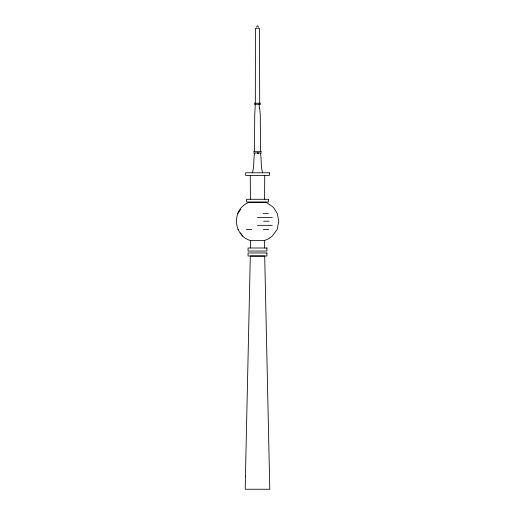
<?xml version="1.0" encoding="UTF-8"?>
<svg xmlns="http://www.w3.org/2000/svg" width="515" height="515" viewBox="0 0 515 515"><rect width="100%" height="100%" fill="white"/><g stroke="black" fill="none" stroke-linecap="round" stroke-linejoin="round"><path stroke-width="0.77" d="M259.695 103.238L259.502 28.241L255.498 28.241L255.305 103.238M250.271 175.461L250.399 199.292M254.462 151.674L254.732 114.858L255.305 104.262M264.601 199.292L264.729 175.461M250.477 247.998L250.689 240.634C233.147 235.722 231.254 209.727 248.352 202.601L266.648 202.601L273.478 207.397L277.347 213.654L278.795 221.205L277.186 229.471L272.281 236.089L268.572 238.812L264.311 240.634L250.689 240.634M254.455 153.167C253.535 159.721 254.243 166.326 252.421 172.77M237.653 213.654L240.743 209.277M256.496 26.999L257.5 25.75L258.511 26.999M254.301 103.238L260.699 103.238M254.301 104.262L260.699 104.262M253.489 151.674L261.511 151.674M253.489 152.968L261.511 152.968M258.665 153.071L257.5 153.071L257.931 153.167M263.152 213.654L268.341 213.654M257.5 217.433L272.338 217.433M263.558 221.205L269.133 221.205M257.5 225.338L272.229 225.338M237.814 229.471L238.252 229.471M246.382 229.471L251.68 229.471M263.32 229.471L268.618 229.471M240.486 232.78L242.72 236.089M262.579 172.77C260.757 166.326 261.466 159.721 260.545 153.167M259.689 108.079L260.268 114.858L260.539 151.674M259.142 104.262L259.315 108.079M264.311 240.634L264.523 247.998M245.443 476.298L245.211 489.25L269.789 489.25L264.697 256.058L250.303 256.058L245.443 476.298M269.339 172.77L245.661 172.77L245.661 175.461L269.339 175.461L269.339 172.77M268.444 199.292L246.556 199.292L246.556 201.983L268.444 201.983L268.444 199.292M266.944 247.998L248.056 247.998L248.056 251.037L266.944 251.037L266.944 247.998M266.944 252.968L248.056 252.968L248.056 256.007L266.944 256.007L266.944 252.968"/></g></svg>
